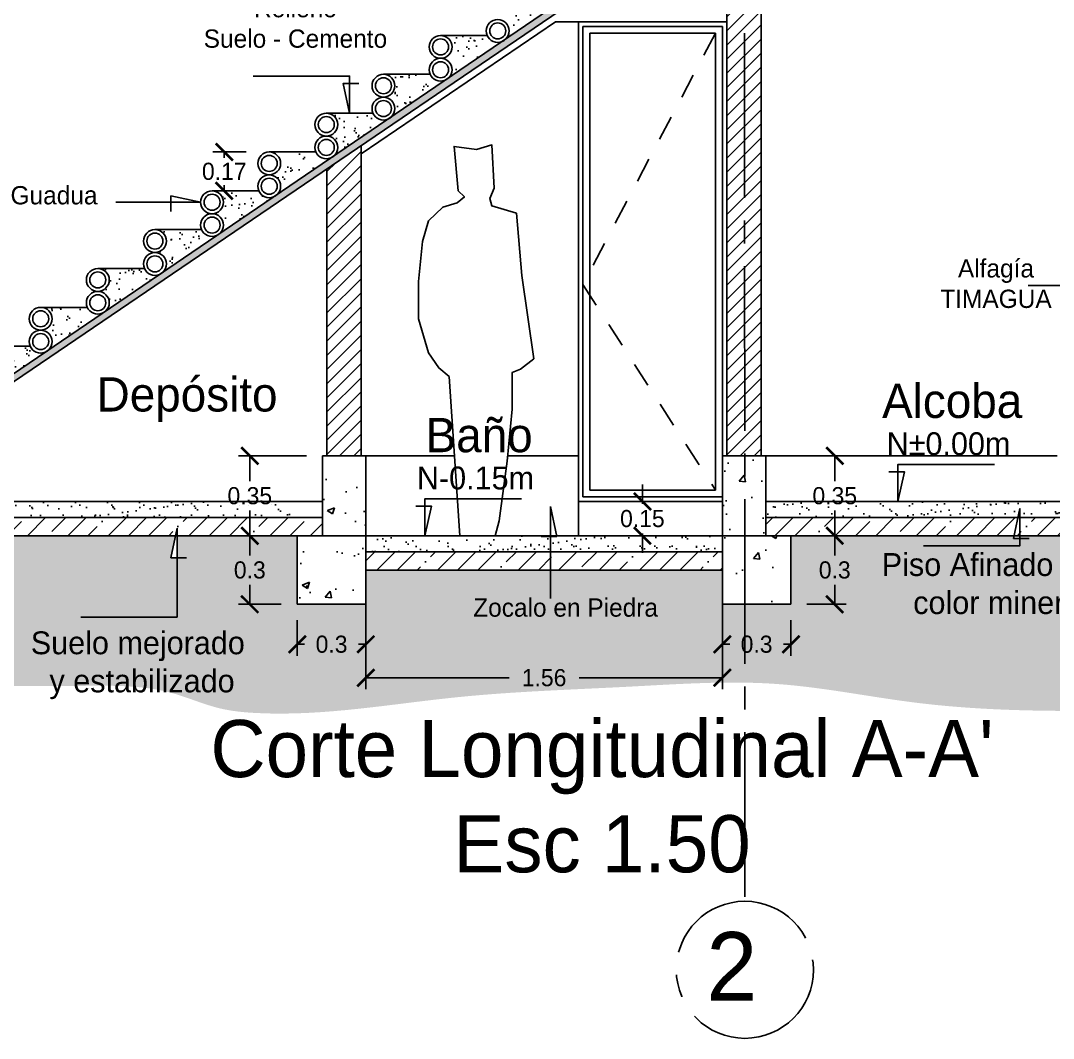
# Model space of a CAD drawing. Extents: x 132.5 to 215, y 54.5 to 129.7.
# Drawn here: x 189.032 to 193.551, y 118.416 to 122.871 of the extents above; entities that cross this region are included whole.
import ezdxf

# ---------------------------------------------------------------- set-up
doc = ezdxf.new("R2010")
doc.units = 0
doc.header["$LTSCALE"] = 0.06
doc.header["$MEASUREMENT"] = 0
doc.header["$PDMODE"] = 34
doc.header["$PDSIZE"] = -5
doc.linetypes.add('ACAD_ISO02W100', pattern=[15, 12, -3])
doc.linetypes.add('ACAD_ISO04W100', pattern=[30.5, 24, -3, 0.5, -3])
doc.layers.get('0').update_dxf_attribs({"linetype": 'CONTINUOUS'})
doc.layers.get('DEFPOINTS').update_dxf_attribs({"linetype": 'CONTINUOUS'})
for name, color, linetype in [('COTAS', 7, 'CONTINUOUS'), ('EJES', 1, 'ACAD_ISO04W100'), ('L005', 46, 'CONTINUOUS'), ('L01', 21, 'CONTINUOUS'), ('L02', 2, 'CONTINUOUS'), ('L025', 4, 'CONTINUOUS'), ('L03', 6, 'CONTINUOUS'), ('L05', 3, 'CONTINUOUS'), ('L07', 20, 'CONTINUOUS'), ('PROY', 9, 'ACAD_ISO02W100')]:
    doc.layers.add(name, color=color, linetype=linetype)
doc.styles.add('STYLE3', font='stylu.ttf')
doc.styles.add('STYLE4', font='stylu.ttf')
doc.dimstyles.new('ISO-25', dxfattribs={"dimtxt": 0.075, "dimasz": 0.075, "dimexe": 0.05, "dimexo": 0.07, "dimgap": 0.025, "dimtad": 0, "dimtih": 1, "dimtoh": 1, "dimdsep": 46, "dimtxsty": 'STYLE3', "dimblk1": 'ARCHTICK', "dimblk2": 'ARCHTICK', "dimsah": 1, "dimcen": 1, "dimadec": 0, "dimazin": 0, "dimtfac": 1, "dimtmove": 1, "dimatfit": 3, "dimldrblk": 'ARCHTICK', "dimfxl": 1, "dimtolj": 1, "dimtzin": 0, "dimarcsym": 0})
pattern_1 = [(45, (0.52564, 1.37664), (-0.08838835, 0.08838835), []), (45, (0.61403, 1.37664), (-0.08838835, 0.08838835), [0.15625, -0.03125, 0, -0.03125])]
pattern_2 = [(37.5, (0, 0), (-0.002834701, 0.08670707), [0, -0.0684, 0, -0.0765, 0, -0.073125]), (7.5, (0, 0), (0.07963995, 0.126996573), [0, -0.0369, 0, -0.06165, 0, -0.023625]), (327.5, (-0.05535, 0), (0.140136384, 0.000254657), [0, -0.0225, 0, -0.081, 0, -0.10575]), (317.5, (-0.05535, 0), (0.1352757, 0.0394954), [0, -0.01125, 0, -0.0531, 0, -0.06075])]
pattern_3 = [(50, (-49.0632, 60.03698), (0.32276708, -0.02823846), [0.03375, -0.37125]), (355, (-49.0632, 60.03698), (-0.0624381, 0.33848646), [0.027, -0.297]), (100.4514, (-49.0363, 60.03463), (0.26032922, 0.3102478), [0.0286831, -0.31551395]), (46.1842, (-49.0632, 60.127), (0.4802585, -0.07448356), [0.050625, -0.556875]), (96.6356, (-49.02317, 60.12077), (0.4205982, 0.438353), [0.0430246, -0.47327085]), (351.1842, (-49.0632, 60.127), (0.4205979, 0.4383534), [0.0405, -0.4455]), (21, (-49.0182, 60.10448), (0.26860817, -0.1811785), [0.03375, -0.37125]), (326, (-49.0182, 60.10448), (0.1094919, 0.3263175), [0.027, -0.297]), (71.4514, (-48.9958, 60.08938), (0.3781002, 0.14513872), [0.0286831, -0.31551395]), (37.5, (-49.06319, 60.03698), (0.005471935, 0.149802234), [0, -0.2934, 0, -0.3015, 0, -0.298125]), (7.5, (-49.06319, 60.03698), (0.11838129, 0.17748527), [0, -0.1719, 0, -0.28665, 0, -0.113625]), (327.5, (-49.16354, 60.03698), (0.240220096, -0.01014969), [0, -0.1125, 0, -0.351, 0, -0.46575]), (317.5, (-49.20854, 60.03698), (0.26243378, 0.04504724), [0, -0.14625, 0, -0.2331, 0, -0.33075])]

# ---------------------------------------------------------------- blocks, each defined once
blk = doc.blocks.new('_ARCHTICK')
at = {"color": 0, "linetype": 'ByBlock', "const_width": 0.15}
blk.add_lwpolyline([(-0.5, -0.5), (0.5, 0.5)], dxfattribs=at)
blk = doc.blocks.new('*D216')
at = {"color": 0, "linetype": 'ByBlock'}
for p, q in [((251.0412, 116.8835), (251.0412, 116.7284)), ((251.3412, 116.8835), (251.3412, 116.7284)), ((251.0412, 116.7784), (251.0733, 116.7784)), ((251.3412, 116.7784), (251.3091, 116.7784))]:
    blk.add_line(p, q, dxfattribs=at)
at = {"layer": 'DEFPOINTS', "color": 0, "linetype": 'ByBlock'}
for p in [(251.0412, 116.9535), (251.3412, 116.9535), (251.0412, 116.7784)]:
    blk.add_point(p, dxfattribs=at)
at = {"color": 0, "linetype": 'ByBlock', "xscale": 0.075, "yscale": 0.075, "zscale": 0.075, "rotation": 180}
blk.add_blockref('_ARCHTICK', (251.0412, 116.7784), dxfattribs=at)
at = {"color": 0, "linetype": 'ByBlock', "xscale": 0.075, "yscale": 0.075, "zscale": 0.075}
blk.add_blockref('_ARCHTICK', (251.3412, 116.7784), dxfattribs=at)
at = {"color": 0, "linetype": 'ByBlock', "insert": (251.1912, 116.7784), "char_height": 0.075, "attachment_point": 5, "style": 'STYLE3'}
blk.add_mtext('\\A1;0.3', dxfattribs=at)
blk = doc.blocks.new('*D214')
at = {"color": 0, "linetype": 'ByBlock'}
for p, q in [((249.4812, 117.0335), (249.4812, 116.5819)), ((251.0412, 117.0335), (251.0412, 116.5819)), ((249.4812, 116.6319), (250.108, 116.6319)), ((251.0412, 116.6319), (250.4143, 116.6319))]:
    blk.add_line(p, q, dxfattribs=at)
at = {"layer": 'DEFPOINTS', "color": 0, "linetype": 'ByBlock'}
for p in [(249.4812, 117.1035), (251.0412, 117.1035), (249.4812, 116.6319)]:
    blk.add_point(p, dxfattribs=at)
at = {"color": 0, "linetype": 'ByBlock', "xscale": 0.075, "yscale": 0.075, "zscale": 0.075, "rotation": 180}
blk.add_blockref('_ARCHTICK', (249.4812, 116.6319), dxfattribs=at)
at = {"color": 0, "linetype": 'ByBlock', "xscale": 0.075, "yscale": 0.075, "zscale": 0.075}
blk.add_blockref('_ARCHTICK', (251.0412, 116.6319), dxfattribs=at)
at = {"color": 0, "linetype": 'ByBlock', "insert": (250.2612, 116.6319), "char_height": 0.075, "attachment_point": 5, "style": 'STYLE3'}
blk.add_mtext('\\A1;1.56', dxfattribs=at)
blk = doc.blocks.new('TUTOR81')
blk.add_lwpolyline([(0, 0), (-0.0463, 0.697), (-0.0914, 0.7349), (-0.1366, 0.8006), (-0.1804, 0.9499), (-0.1804, 1.1132), (-0.1626, 1.2885), (-0.1366, 1.3781), (-0.0736, 1.4378), (-0.0107, 1.4578), (0.0208, 1.4836), (-0.0066, 1.5095), (-0.0244, 1.7047), (0.0742, 1.6908), (0.1412, 1.7107), (0.1508, 1.5215), (0.1317, 1.4757), (0.1412, 1.4438), (0.248, 1.4119), (0.2713, 1.1391), (0.3246, 0.7747), (0.2658, 0.7289), (0.2302, 0.7149), (0.2302, 0.5536), (0.2083, 0.3266), (0.1727, 0.0657), (0.1549, 0)], close=True)
blk = doc.blocks.new('*D217')
at = {"color": 0, "linetype": 'ByBlock'}
for p, q in [((249.1112, 117.2535), (248.9234, 117.2535)), ((248.9734, 117.2535), (248.9734, 117.1676)), ((248.9734, 116.9535), (248.9734, 117.0393)), ((249.1112, 116.9535), (248.9234, 116.9535))]:
    blk.add_line(p, q, dxfattribs=at)
at = {"layer": 'DEFPOINTS', "color": 0, "linetype": 'ByBlock'}
for p in [(248.9734, 117.2535), (249.1812, 117.2535), (249.1812, 116.9535)]:
    blk.add_point(p, dxfattribs=at)
at = {"color": 0, "linetype": 'ByBlock', "xscale": 0.075, "yscale": 0.075, "zscale": 0.075}
for p, rotation in [((248.9734, 117.2535), 90), ((248.9734, 116.9535), 270)]:
    blk.add_blockref('_ARCHTICK', p, dxfattribs=dict(at, rotation=rotation))
at = {"color": 0, "linetype": 'ByBlock', "insert": (248.9734, 117.1035), "char_height": 0.075, "attachment_point": 5, "style": 'STYLE3'}
blk.add_mtext('\\A1;0.3', dxfattribs=at)
blk = doc.blocks.new('*D215')
at = {"color": 0, "linetype": 'ByBlock'}
for p, q in [((249.1812, 116.8835), (249.1812, 116.7284)), ((249.1812, 116.7784), (249.2133, 116.7784)), ((249.4812, 116.7784), (249.4491, 116.7784))]:
    blk.add_line(p, q, dxfattribs=at)
at = {"layer": 'DEFPOINTS', "color": 0, "linetype": 'ByBlock'}
for p in [(249.1812, 116.9535), (249.4812, 116.9535), (249.1812, 116.7784)]:
    blk.add_point(p, dxfattribs=at)
at = {"color": 0, "linetype": 'ByBlock', "xscale": 0.075, "yscale": 0.075, "zscale": 0.075, "rotation": 180}
blk.add_blockref('_ARCHTICK', (249.1812, 116.7784), dxfattribs=at)
at = {"color": 0, "linetype": 'ByBlock', "xscale": 0.075, "yscale": 0.075, "zscale": 0.075}
blk.add_blockref('_ARCHTICK', (249.4812, 116.7784), dxfattribs=at)
at = {"color": 0, "linetype": 'ByBlock', "insert": (249.3312, 116.7784), "char_height": 0.075, "attachment_point": 5, "style": 'STYLE3'}
blk.add_mtext('\\A1;0.3', dxfattribs=at)
blk = doc.blocks.new('*D213')
at = {"color": 0, "linetype": 'ByBlock'}
for p, q in [((250.6913, 117.4035), (250.6913, 117.4785)), ((250.6213, 117.4035), (250.6413, 117.4035)), ((250.6913, 117.4035), (250.6913, 117.3929)), ((250.6213, 117.2535), (250.6413, 117.2535)), ((250.6913, 117.2535), (250.6913, 117.2641)), ((250.6913, 117.2535), (250.6913, 117.1785))]:
    blk.add_line(p, q, dxfattribs=at)
at = {"layer": 'DEFPOINTS', "color": 0, "linetype": 'ByBlock'}
for p in [(250.6913, 117.4035), (250.6913, 117.4035), (250.6913, 117.2535)]:
    blk.add_point(p, dxfattribs=at)
at = {"color": 0, "linetype": 'ByBlock', "xscale": 0.075, "yscale": 0.075, "zscale": 0.075}
for p, rotation in [((250.6913, 117.4035), 270), ((250.6913, 117.2535), 90)]:
    blk.add_blockref('_ARCHTICK', p, dxfattribs=dict(at, rotation=rotation))
at = {"color": 0, "linetype": 'ByBlock', "insert": (250.6913, 117.3285), "char_height": 0.075, "attachment_point": 5, "style": 'STYLE3'}
blk.add_mtext('\\A1;0.15', dxfattribs=at)
blk = doc.blocks.new('*D207')
at = {"color": 0, "linetype": 'ByBlock'}
for p, q in [((249.2212, 117.6035), (248.9234, 117.6035)), ((248.9734, 117.6035), (248.9734, 117.4929)), ((248.9734, 117.2535), (248.9734, 117.3641))]:
    blk.add_line(p, q, dxfattribs=at)
at = {"layer": 'DEFPOINTS', "color": 0, "linetype": 'ByBlock'}
for p in [(248.9734, 117.6035), (249.2912, 117.6035), (249.1812, 117.2535)]:
    blk.add_point(p, dxfattribs=at)
at = {"color": 0, "linetype": 'ByBlock', "xscale": 0.075, "yscale": 0.075, "zscale": 0.075}
for p, rotation in [((248.9734, 117.6035), 90), ((248.9734, 117.2535), 270)]:
    blk.add_blockref('_ARCHTICK', p, dxfattribs=dict(at, rotation=rotation))
at = {"color": 0, "linetype": 'ByBlock', "insert": (248.9734, 117.4285), "char_height": 0.075, "attachment_point": 5, "style": 'STYLE3'}
blk.add_mtext('\\A1;0.35', dxfattribs=at)
blk = doc.blocks.new('*D206')
at = {"color": 0, "linetype": 'ByBlock'}
for p, q in [((248.9575, 118.9335), (248.8116, 118.9335)), ((248.8616, 118.9335), (248.8616, 118.9085)), ((248.9117, 118.7635), (248.8116, 118.7635)), ((248.8616, 118.7635), (248.8616, 118.7885))]:
    blk.add_line(p, q, dxfattribs=at)
at = {"layer": 'DEFPOINTS', "color": 0, "linetype": 'ByBlock'}
for p in [(248.8616, 118.9335), (249.0275, 118.9335), (248.9817, 118.7635)]:
    blk.add_point(p, dxfattribs=at)
at = {"color": 0, "linetype": 'ByBlock', "xscale": 0.075, "yscale": 0.075, "zscale": 0.075}
for p, rotation in [((248.8616, 118.9335), 90), ((248.8616, 118.7635), 270)]:
    blk.add_blockref('_ARCHTICK', p, dxfattribs=dict(at, rotation=rotation))
at = {"color": 0, "linetype": 'ByBlock', "insert": (248.8616, 118.8485), "char_height": 0.075, "attachment_point": 5, "style": 'STYLE3'}
blk.add_mtext('\\A1;0.17', dxfattribs=at)
blk = doc.blocks.new('*D219')
at = {"color": 0, "linetype": 'ByBlock'}
for p, q in [((251.5331, 117.6035), (251.5331, 117.4929)), ((251.5331, 117.2535), (251.5331, 117.3641)), ((251.4112, 117.2535), (251.5831, 117.2535))]:
    blk.add_line(p, q, dxfattribs=at)
at = {"layer": 'DEFPOINTS', "color": 0, "linetype": 'ByBlock'}
for p in [(251.2312, 117.6035), (251.5331, 117.6035), (251.3412, 117.2535)]:
    blk.add_point(p, dxfattribs=at)
at = {"color": 0, "linetype": 'ByBlock', "xscale": 0.075, "yscale": 0.075, "zscale": 0.075}
for p, rotation in [((251.5331, 117.6035), 90), ((251.5331, 117.2535), 270)]:
    blk.add_blockref('_ARCHTICK', p, dxfattribs=dict(at, rotation=rotation))
at = {"color": 0, "linetype": 'ByBlock', "insert": (251.5331, 117.4285), "char_height": 0.075, "attachment_point": 5, "style": 'STYLE3'}
blk.add_mtext('\\A1;0.35', dxfattribs=at)
blk = doc.blocks.new('*D218')
at = {"color": 0, "linetype": 'ByBlock'}
for p, q in [((251.4112, 117.2535), (251.5831, 117.2535)), ((251.5331, 117.2535), (251.5331, 117.1676)), ((251.5331, 116.9535), (251.5331, 117.0393)), ((251.4112, 116.9535), (251.5831, 116.9535))]:
    blk.add_line(p, q, dxfattribs=at)
at = {"layer": 'DEFPOINTS', "color": 0, "linetype": 'ByBlock'}
for p in [(251.3412, 117.2535), (251.5331, 117.2535), (251.3412, 116.9535)]:
    blk.add_point(p, dxfattribs=at)
at = {"color": 0, "linetype": 'ByBlock', "xscale": 0.075, "yscale": 0.075, "zscale": 0.075}
for p, rotation in [((251.5331, 117.2535), 90), ((251.5331, 116.9535), 270)]:
    blk.add_blockref('_ARCHTICK', p, dxfattribs=dict(at, rotation=rotation))
at = {"color": 0, "linetype": 'ByBlock', "insert": (251.5331, 117.1035), "char_height": 0.075, "attachment_point": 5, "style": 'STYLE3'}
blk.add_mtext('\\A1;0.3', dxfattribs=at)

msp = doc.modelspace()

# ---------------------------------------------------------------- hatches: boundary and pattern name
at = {"layer": 'L005'}
h = msp.add_hatch(dxfattribs=at)
h.set_pattern_fill('ANSI31,_O', color=256, scale=0.35)
h.set_pattern_definition([(45, (0, 0), (-0.030935922, 0.030935922), [])])
h.paths.add_polyline_path([(192.273, 125.5564), (192.258, 125.5564), (192.258, 125.3764, -1), (192.138, 125.3764), (192.138, 125.5564), (192.123, 125.5564), (192.123, 120.9664), (192.273, 120.9664)])
h.paths.add_polyline_path([(192.2589, 123.2102, -1), (192.1389, 123.2102, -1)], flags=16)
h.paths.add_polyline_path([(192.2439, 123.2102, -1.000001), (192.1539, 123.2102, -1.000001)], flags=0)
h = msp.add_hatch(dxfattribs=at)
h.set_pattern_fill('ANSI31,_O', color=256, scale=0.35)
h.set_pattern_definition([(45, (-49.06319, 60.03698), (-0.030935922, 0.030935922), [])])
h.paths.add_polyline_path([(190.523, 122.3249), (190.373, 122.2229), (190.373, 120.9664), (190.523, 120.9664)])
at = {"layer": 'L01'}
h = msp.add_hatch(dxfattribs=at)
h.set_pattern_fill('EARTH,_O', color=256, scale=0.78, angle=45)
h.set_pattern_definition([(45, (0, 0), (3e-17, 0.27577164), [0.195, -0.195]), (45, (-0.0517, 0.0517), (3e-17, 0.27577164), [0.195, -0.195]), (45, (-0.10341, 0.10341), (3e-17, 0.27577164), [0.195, -0.195]), (135, (-0.10341, 0.13789), (-0.27577164, 3e-17), [0.195, -0.195]), (135, (-0.0517, 0.1896), (-0.27577164, 3e-17), [0.195, -0.195]), (135, (1e-17, 0.2413), (-0.27577164, 3e-17), [0.195, -0.195])])
edge = h.paths.add_edge_path()
edge.add_line((189.7175, 120.5195), (189.6894, 120.5195))
edge.add_line((189.6894, 120.5195), (189.7103, 120.6164))
edge.add_line((189.7103, 120.6164), (188.5913, 120.6164))
edge.add_line((188.5913, 120.6164), (188.5913, 120.6048))
edge.add_line((188.5913, 120.6048), (188.5631, 120.6048))
edge.add_line((188.5631, 120.6048), (188.5656, 120.6164))
edge.add_line((188.5656, 120.6164), (187.7637, 120.6164))
edge.add_line((187.7637, 120.6164), (187.7637, 120.4664))
edge.add_line((187.7637, 120.4664), (187.4637, 120.4664))
edge.add_line((187.4637, 120.4664), (187.4637, 120.7664))
edge.add_line((187.4637, 120.7664), (186.7085, 120.7664))
edge.add_line((186.7085, 120.7664), (186.7148, 120.7369))
edge.add_line((186.7148, 120.7369), (186.6867, 120.7369))
edge.add_line((186.6867, 120.7369), (186.6867, 120.7664))
edge.add_line((186.6867, 120.7664), (186.5157, 120.7664))
edge.add_spline(control_points=[(186.5157, 120.7664), (186.2286, 120.7761), (185.7467, 120.7925), (185.1027, 120.8235), (184.7486, 120.7841), (184.5887, 120.7664)], knot_values=[0, 0, 0, 0, 0.862185, 1.447577, 1.929489, 1.929489, 1.929489, 1.929489], degree=3, periodic=0)
edge.add_spline(control_points=[(184.5887, 120.7664), (184.4842, 120.7194), (184.282, 120.6285), (183.9145, 120.8348), (183.4748, 120.7446), (183.0679, 120.8268), (182.7926, 120.6595), (182.657, 120.7287), (182.5831, 120.7664)], knot_values=[0, 0, 0, 0, 0.324262, 0.627323, 1.164422, 1.628403, 1.821013, 2.05205, 2.05205, 2.05205, 2.05205], degree=3, periodic=0)
edge.add_spline(control_points=[(182.5831, 120.7664), (182.6153, 120.7147), (182.6994, 120.5799), (182.9315, 120.5428), (183.1622, 120.4038), (183.3576, 120.2362), (183.6033, 120.3176), (183.8127, 120.1707), (184.0817, 120.1315), (184.3403, 120.139), (184.5544, 120.1386), (184.7543, 120.1347), (184.9207, 120.1475), (185.0191, 120.1142), (185.0803, 120.1223), (185.1085, 120.0551), (185.3519, 120.0609), (185.6527, 119.9037), (186.0642, 119.9336), (186.5246, 119.9272), (186.9586, 119.9303), (187.3981, 119.9293), (187.7088, 119.9309), (188.0265, 119.9246), (188.3104, 119.9472), (188.6043, 119.9638), (188.919, 119.958), (189.2939, 119.9581), (189.6424, 119.9645), (189.8821, 119.8552), (190.3054, 119.8159), (190.9003, 119.9264), (191.6581, 119.9491), (192.3322, 119.9974), (192.921, 119.8746), (193.4874, 119.8446), (193.9468, 119.8529), (194.4062, 119.8483), (194.7905, 119.8664), (195.1659, 119.9393), (195.5329, 120.1135), (195.9778, 120.2431), (196.424, 120.3459), (196.6831, 120.5048), (196.8231, 120.5826), (196.9131, 120.6797), (196.9694, 120.7304), (197.0093, 120.7664)], knot_values=[0, 0, 0, 0, 0.176476, 0.460916, 0.642604, 1.00515, 1.125833, 1.369432, 1.704598, 1.934749, 2.145313, 2.346083, 2.537122, 2.636153, 2.655741, 2.711125, 2.807328, 3.314176, 3.730769, 4.00842, 4.702546, 5.029777, 5.32726, 5.634659, 5.982288, 6.180857, 6.518004, 6.924564, 7.312432, 7.54135, 7.70124, 8.578057, 9.338092, 9.980091, 10.592439, 11.130435, 11.678962, 11.970732, 12.508727, 12.831516, 13.108902, 13.721555, 14.223506, 14.463787, 14.632073, 14.698072, 14.85945, 14.85945, 14.85945, 14.85945], degree=3, periodic=0)
edge.add_line((197.0093, 120.7664), (195.1168, 120.7664))
edge.add_line((195.1168, 120.7664), (195.1168, 120.4664))
edge.add_line((195.1168, 120.4664), (194.8168, 120.4664))
edge.add_line((194.8168, 120.4664), (194.8168, 120.6164))
edge.add_line((194.8168, 120.6164), (194.4051, 120.6164))
edge.add_line((194.4051, 120.6164), (194.4051, 120.526))
edge.add_line((194.4051, 120.526), (194.377, 120.526))
edge.add_line((194.377, 120.526), (194.3965, 120.6164))
edge.add_line((194.3965, 120.6164), (193.4053, 120.6164))
edge.add_line((193.4053, 120.6164), (193.4053, 120.6048))
edge.add_line((193.4053, 120.6048), (193.3772, 120.6048))
edge.add_line((193.3772, 120.6048), (193.3797, 120.6164))
edge.add_line((193.3797, 120.6164), (192.403, 120.6164))
edge.add_line((192.403, 120.6164), (192.403, 120.3164))
edge.add_line((192.403, 120.3164), (192.103, 120.3164))
edge.add_line((192.103, 120.3164), (192.103, 120.4664))
edge.add_line((192.103, 120.4664), (190.543, 120.4664))
edge.add_line((190.543, 120.4664), (190.543, 120.3164))
edge.add_line((190.543, 120.3164), (190.243, 120.3164))
edge.add_line((190.243, 120.3164), (190.243, 120.6164))
edge.add_line((190.243, 120.6164), (189.7175, 120.6164))
edge.add_line((189.7175, 120.6164), (189.7175, 120.5195))
h.paths.add_polyline_path([(195.4461, 120.6116), (195.5765, 120.6398), (195.5765, 120.6116)], flags=16)
h.paths.add_polyline_path([(192.1414, 120.1992), (192.3647, 120.1992), (192.3647, 120.0835), (192.1414, 120.0835)], flags=24)
h.paths.add_polyline_path([(191.1761, 120.0527), (191.4699, 120.0527), (191.4699, 119.9369), (191.1761, 119.9369)], flags=24)
h.paths.add_polyline_path([(187.096, 120.6742), (187.3193, 120.6742), (187.3193, 120.5585), (187.096, 120.5585)], flags=24)
h.paths.add_polyline_path([(187.502, 120.3526), (187.7253, 120.3526), (187.7253, 120.2368), (187.502, 120.2368)], flags=24)
h.paths.add_polyline_path([(189.9236, 120.5242), (190.1469, 120.5242), (190.1469, 120.4085), (189.9236, 120.4085)], flags=24)
h.paths.add_polyline_path([(190.2814, 120.1992), (190.5047, 120.1992), (190.5047, 120.0835), (190.2814, 120.0835)], flags=24)
h.paths.add_polyline_path([(195.2107, 120.6742), (195.434, 120.6742), (195.434, 120.5585), (195.2107, 120.5585)], flags=24)
h.paths.add_polyline_path([(194.8552, 120.3528), (195.0785, 120.3528), (195.0785, 120.2371), (194.8552, 120.2371)], flags=24)
h.paths.add_polyline_path([(192.4833, 120.5242), (192.7066, 120.5242), (192.7066, 120.4085), (192.4833, 120.4085)], flags=24)
h.paths.add_polyline_path([(195.4864, 120.6802), (197.1787, 120.6802), (197.1787, 120.3293), (195.4864, 120.3293)], flags=9)
h.paths.add_polyline_path([(193.7229, 120.2228), (194.7887, 120.2228), (194.7887, 119.8716), (193.7229, 119.8716)], flags=24)
h.paths.add_polyline_path([(192.7212, 120.5655), (193.9208, 120.5655), (193.9208, 120.2475), (192.7212, 120.2475)], flags=24)
h.paths.add_polyline_path([(189.0122, 120.2228), (190.078, 120.2228), (190.078, 119.8716), (189.0122, 119.8716)], flags=24)
h.paths.add_polyline_path([(190.9575, 120.3622), (191.877, 120.3622), (191.877, 120.2395), (190.9575, 120.2395)], flags=24)
h.paths.add_polyline_path([(186.2872, 120.1966), (187.2067, 120.1966), (187.2067, 120.0739), (186.2872, 120.0739)], flags=24)
h.paths.add_polyline_path([(187.8191, 120.5655), (189.0187, 120.5655), (189.0187, 120.2475), (187.8191, 120.2475)], flags=24)
at = {"layer": 'L02'}
h = msp.add_hatch(dxfattribs=at)
h.set_pattern_fill('AR-SAND', color=256, scale=0.045, style=0)
h.set_pattern_definition(pattern_2)
edge = h.paths.add_edge_path()
edge.add_line((191.3836, 122.9464), (191.698, 122.9464))
edge.add_ellipse((191.698, 122.9964), major_axis=(-0.0596, 0), ratio=0.838425, start_angle=23.5782, end_angle=90, ccw=False)
edge.add_line((191.6434, 122.9764), (191.1201, 122.9764))
edge.add_arc((191.1201, 122.9264), 0.05, 0, 90, ccw=False)
edge.add_arc((191.1201, 122.9264), 0.05, -90, 0, ccw=False)
edge.add_arc((191.1201, 122.8264), 0.05, 0, 90, ccw=False)
edge.add_arc((191.1201, 122.8264), 0.05, 315.781, 360, ccw=False)
edge.add_line((191.1559, 122.7915), (191.3836, 122.9464))
h.paths.add_polyline_path([(191.1393, 122.7802, -0.409479), (191.0742, 122.8064), (190.8701, 122.8064, -0.414214), (190.9201, 122.7564, -0.414214), (190.8701, 122.7064, -0.414214), (190.9201, 122.6564, -0.195372), (190.9059, 122.6215)])
h.paths.add_polyline_path([(190.8893, 122.6102, -0.409479), (190.8242, 122.6364), (190.6201, 122.6364, -0.414214), (190.6701, 122.5864, -0.414214), (190.6201, 122.5364, -0.414214), (190.6701, 122.4864, -0.195372), (190.6559, 122.4515)])
h.paths.add_polyline_path([(190.6393, 122.4402, -0.409479), (190.5742, 122.4664), (190.3701, 122.4664, -0.414214), (190.4201, 122.4164, -0.414214), (190.3701, 122.3664, -0.414214), (190.4201, 122.3164, -0.195372), (190.4059, 122.2815)])
h = msp.add_hatch(dxfattribs=at)
h.set_pattern_fill('AR-SAND', color=256, scale=0.045, style=0)
h.set_pattern_definition(pattern_2)
h.paths.add_polyline_path([(188.6233, 120.9164), (188.6233, 121.0331), (191.3929, 122.9164), (192.123, 122.9164), (192.123, 122.9464), (191.3836, 122.9464), (191.1559, 122.7915, -0.10127), (191.1393, 122.7802), (190.9059, 122.6215, -0.10127), (190.8893, 122.6102), (190.6559, 122.4515, -0.10127), (190.6393, 122.4402), (190.4059, 122.2815, -0.10127), (190.3893, 122.2702), (190.1559, 122.1115, -0.10127), (190.1393, 122.1002), (189.9059, 121.9415, -0.10127), (189.8893, 121.9302), (189.6559, 121.7715, -0.10127), (189.6393, 121.7602), (189.4059, 121.6015, -0.10127), (189.3893, 121.5902), (189.1559, 121.4315, -0.10127), (189.1393, 121.4202), (188.9059, 121.2615, -0.10127), (188.8893, 121.2502), (188.3984, 120.9164)])
h = msp.add_hatch(dxfattribs=at)
h.set_pattern_fill('AR-SAND', color=256, scale=0.045, style=0)
h.set_pattern_definition(pattern_2)
h.paths.add_polyline_path([(190.1201, 122.2964, -0.414214), (190.1701, 122.2464, -0.414214), (190.1201, 122.1964, -0.414214), (190.1701, 122.1464, -0.195372), (190.1559, 122.1115), (190.3893, 122.2702, -0.409479), (190.3242, 122.2964)])
h = msp.add_hatch(dxfattribs=at)
h.set_pattern_fill('AR-SAND', color=256, scale=0.045, style=0)
h.set_pattern_definition(pattern_2)
h.paths.add_polyline_path([(188.6933, 120.7664), (188.6933, 120.9164), (187.7324, 120.9164), (187.7324, 120.7664), (187.7637, 120.7664)])
h.paths.add_polyline_path([(188.8701, 121.4464, -0.414214), (188.9201, 121.3964, -0.414214), (188.8701, 121.3464, -0.414214), (188.9201, 121.2964, -0.195372), (188.9059, 121.2615), (189.1393, 121.4202, -0.409479), (189.0742, 121.4464)])
h.paths.add_polyline_path([(189.1201, 121.6164, -0.414214), (189.1701, 121.5664, -0.414214), (189.1201, 121.5164, -0.414214), (189.1701, 121.4664, -0.195372), (189.1559, 121.4315), (189.3893, 121.5902, -0.409479), (189.3242, 121.6164)])
h.paths.add_polyline_path([(189.3701, 121.6864, -0.414214), (189.4201, 121.6364, -0.195372), (189.4059, 121.6015), (189.6393, 121.7602, -0.409479), (189.5742, 121.7864), (189.3701, 121.7864, -0.414214), (189.4201, 121.7364, -0.414214)])
h.paths.add_polyline_path([(189.6201, 121.9564, -0.414214), (189.6701, 121.9064, -0.414214), (189.6201, 121.8564, -0.414214), (189.6701, 121.8064, -0.195372), (189.6559, 121.7715), (189.8893, 121.9302, -0.409479), (189.8242, 121.9564)])
h.paths.add_polyline_path([(189.9201, 122.0764, -0.414214), (189.8701, 122.0264, -0.414214), (189.9201, 121.9764, -0.195372), (189.9059, 121.9415), (190.1393, 122.1002, -0.409479), (190.0742, 122.1264), (189.8701, 122.1264, -0.414214)])
h = msp.add_hatch(dxfattribs=at)
h.set_pattern_fill('AR-CONC,_O', color=256, scale=0.045)
h.set_pattern_definition(pattern_3)
h.paths.add_polyline_path([(190.543, 120.7664), (190.543, 120.9664), (190.353, 120.9664), (190.353, 120.6164), (190.543, 120.6164)])
h.paths.add_polyline_path([(190.543, 120.3164), (190.543, 120.6164), (190.243, 120.6164), (190.243, 120.3164)])
h = msp.add_hatch(dxfattribs=at)
h.set_pattern_fill('AR-CONC,_O', color=256, scale=0.045)
h.set_pattern_definition(pattern_3)
h.paths.add_polyline_path([(192.293, 120.9664), (192.103, 120.9664), (192.103, 120.7664), (192.103, 120.6164), (192.293, 120.6164)])
h.paths.add_polyline_path([(192.103, 120.6164), (192.103, 120.3164), (192.403, 120.3164), (192.403, 120.6164)])
h = msp.add_hatch(dxfattribs=at)
h.set_pattern_fill('AR-SAND', color=256, scale=0.045, style=0)
h.set_pattern_definition(pattern_2)
h.paths.add_polyline_path([(190.243, 120.7664), (187.7637, 120.7664), (187.7637, 120.6964), (190.243, 120.6964)])
h = msp.add_hatch(dxfattribs=at)
h.set_pattern_fill('AR-SAND', color=256, scale=0.045, style=0)
h.set_pattern_definition(pattern_2)
h.paths.add_polyline_path([(192.293, 120.7664), (192.293, 120.6964), (194.8168, 120.6964), (194.8168, 120.7664)])
h = msp.add_hatch(dxfattribs=at)
h.set_pattern_fill('ANSI35,_O', color=256, scale=0.5)
h.set_pattern_definition(pattern_1)
h.paths.add_polyline_path([(190.353, 120.6964), (187.7637, 120.6964), (187.7637, 120.6164), (190.353, 120.6164)])
h = msp.add_hatch(dxfattribs=at)
h.set_pattern_fill('ANSI35,_O', color=256, scale=0.5)
h.set_pattern_definition(pattern_1)
h.paths.add_polyline_path([(194.8168, 120.6964), (192.293, 120.6964), (192.293, 120.6164), (194.8168, 120.6164)])
h = msp.add_hatch(dxfattribs=at)
h.set_pattern_fill('AR-SAND,_O', color=256, scale=0.045)
h.set_pattern_definition([(37.5, (-49.06319, 60.03698), (-0.002834701, 0.08670707), [0, -0.0684, 0, -0.0765, 0, -0.073125]), (7.5, (-49.06319, 60.03698), (0.07963995, 0.126996573), [0, -0.0369, 0, -0.06165, 0, -0.023625]), (327.5, (-49.11854, 60.03698), (0.140136384, 0.000254657), [0, -0.0225, 0, -0.081, 0, -0.10575]), (317.5, (-49.11854, 60.03698), (0.1352757, 0.0394954), [0, -0.01125, 0, -0.0531, 0, -0.06075])])
h.paths.add_polyline_path([(190.543, 120.6164), (190.543, 120.5464), (192.103, 120.5464), (192.103, 120.6164)])
h = msp.add_hatch(dxfattribs=at)
h.set_pattern_fill('ANSI35,_O', color=256, scale=0.5)
h.set_pattern_definition(pattern_1)
h.paths.add_polyline_path([(190.543, 120.5464), (190.543, 120.4664), (192.103, 120.4664), (192.103, 120.5464)])

# ---------------------------------------------------------------- linework, layer by layer
at = {"layer": 'COTAS'}
for p, q in [((189.6897, 122.1045), (189.6897, 122.0362)), ((189.8201, 122.0764), (189.6897, 122.1045)), ((189.4487, 122.0764), (189.8201, 122.0764)), ((193.4414, 121.7122), (193.7725, 121.7122)), ((191.3509, 120.744), (191.3791, 120.6137)), ((191.3509, 120.3422), (191.3509, 120.744)), ((189.7175, 120.6498), (189.6894, 120.5195)), ((189.7175, 120.2603), (189.7175, 120.6498)), ((191.3791, 120.6137), (191.3108, 120.6137)), ((189.6894, 120.5195), (189.7577, 120.5195)), ((189.2955, 120.2603), (189.7175, 120.2603))]:
    msp.add_line(p, q, dxfattribs=at)
for points in [[(190.0502, 122.6288), (190.4721, 122.6288), (190.4721, 122.4664), (190.444, 122.5967), (190.5123, 122.5967)], [(193.2937, 120.9288), (192.8717, 120.9288), (192.8717, 120.7664), (192.8998, 120.8967), (192.8315, 120.8967)], [(191.2236, 120.7788), (190.8017, 120.7788), (190.8017, 120.6164), (190.8298, 120.7467), (190.7615, 120.7467)], [(192.9833, 120.5727), (193.4053, 120.5727), (193.4053, 120.7351), (193.3772, 120.6048), (193.4455, 120.6048)]]:
    msp.add_lwpolyline(points, dxfattribs=at)
at = {"layer": 'EJES', "ltscale": 0.5}
msp.add_line((192.198, 127.9164), (192.2016, 119.0164), dxfattribs=at)
msp.add_circle((192.2016, 118.7164), 0.3, dxfattribs=at)
at = {"layer": 'L01'}
for p, q in [((190.543, 120.9664), (190.9305, 120.9664)), ((191.1643, 120.9664), (191.473, 120.9664)), ((192.293, 120.9664), (193.5682, 120.9664))]:
    msp.add_line(p, q, dxfattribs=at)
at = {"layer": 'L02'}
for p, q in [((191.493, 122.8464), (192.103, 122.8464)), ((191.493, 122.8464), (191.493, 120.7864)), ((192.103, 122.8464), (192.103, 120.9664)), ((191.523, 122.8164), (191.523, 120.8164)), ((191.523, 122.8164), (192.073, 122.8164)), ((192.073, 122.8164), (192.073, 120.8164)), ((191.523, 120.8164), (192.073, 120.8164)), ((191.493, 120.7864), (192.103, 120.7864))]:
    msp.add_line(p, q, dxfattribs=at)
for centre in [(191.1201, 122.8264), (190.8701, 122.7564), (190.8701, 122.6564), (190.6201, 122.5864), (190.6201, 122.4864), (190.3701, 122.4164), (190.3701, 122.3164), (190.1201, 122.2464), (190.1201, 122.1464), (189.8701, 122.0764), (189.8701, 121.9764), (189.6201, 121.9064), (189.6201, 121.8064), (189.3701, 121.7364), (189.3701, 121.6364), (189.1201, 121.5664), (189.1201, 121.4664)]:
    msp.add_circle(centre, 0.035, dxfattribs=at)
at = {"layer": 'L025'}
for p, q in [((190.523, 122.2886), (191.3727, 122.8664)), ((191.3727, 122.8664), (192.123, 122.8664)), ((191.473, 122.8664), (191.473, 120.6164)), ((192.103, 120.7664), (191.473, 120.7664))]:
    msp.add_line(p, q, dxfattribs=at)
for centre in [(191.1201, 122.8264), (190.8701, 122.7564), (190.8701, 122.6564), (190.6201, 122.5864), (190.6201, 122.4864), (190.3701, 122.4164), (190.3701, 122.3164), (190.1201, 122.2464), (190.1201, 122.1464), (189.8701, 122.0764), (189.8701, 121.9764), (189.6201, 121.9064), (189.6201, 121.8064), (189.3701, 121.7364), (189.3701, 121.6364), (189.1201, 121.5664), (189.1201, 121.4664)]:
    msp.add_circle(centre, 0.05, dxfattribs=at)
at = {"layer": 'L03'}
for p, q in [((188.4278, 120.9364), (191.3836, 122.9464)), ((188.6233, 121.0331), (191.3929, 122.9164)), ((190.8701, 122.8064), (190.8701, 122.8064)), ((190.8701, 122.8064), (191.0742, 122.8064)), ((190.6201, 122.6364), (190.8242, 122.6364)), ((190.3701, 122.4664), (190.5742, 122.4664)), ((190.1201, 122.2964), (190.3242, 122.2964)), ((189.8701, 122.1264), (190.0742, 122.1264)), ((189.6201, 121.9564), (189.8242, 121.9564)), ((189.3701, 121.7864), (189.5742, 121.7864)), ((189.1201, 121.6164), (189.3242, 121.6164)), ((188.8701, 121.4464), (189.0742, 121.4464))]:
    msp.add_line(p, q, dxfattribs=at)
at = {"layer": 'L05'}
for p, q in [((192.123, 125.5564), (192.123, 120.9664)), ((192.273, 125.5564), (192.273, 120.9664)), ((190.523, 120.9664), (190.523, 122.3249)), ((190.373, 120.9664), (190.373, 122.2229))]:
    msp.add_line(p, q, dxfattribs=at)
at = {"layer": 'L07'}
for p, q in [((190.353, 120.9664), (190.543, 120.9664)), ((190.353, 120.9664), (190.353, 120.6164)), ((190.543, 120.9664), (190.543, 120.7664)), ((192.103, 120.9664), (192.293, 120.9664)), ((192.103, 120.9664), (192.103, 120.7664)), ((192.293, 120.9664), (192.293, 120.6164)), ((187.7637, 120.7664), (190.353, 120.7664)), ((190.543, 120.7664), (190.543, 120.3164)), ((192.103, 120.7664), (192.103, 120.3164)), ((192.293, 120.7664), (194.8168, 120.7664)), ((187.7637, 120.6964), (190.353, 120.6964)), ((192.293, 120.6964), (194.8168, 120.6964)), ((187.7637, 120.6164), (190.243, 120.6164)), ((190.543, 120.6164), (190.243, 120.6164)), ((190.243, 120.6164), (190.243, 120.3164)), ((192.103, 120.6164), (190.543, 120.6164)), ((192.403, 120.6164), (192.103, 120.6164)), ((192.403, 120.6164), (192.403, 120.3164)), ((192.403, 120.6164), (194.8168, 120.6164)), ((192.103, 120.5464), (190.543, 120.5464)), ((192.103, 120.4664), (190.543, 120.4664)), ((190.243, 120.3164), (190.543, 120.3164)), ((192.103, 120.3164), (192.403, 120.3164))]:
    msp.add_line(p, q, dxfattribs=at)
at = {"layer": 'PROY', "ltscale": 0.15}
for p, q in [((192.073, 122.8164), (191.493, 121.7164)), ((191.493, 121.7164), (192.073, 120.8164))]:
    msp.add_line(p, q, dxfattribs=at)

# ---------------------------------------------------------------- block references
at = {"layer": 'L025'}
msp.add_blockref('TUTOR81', (190.9537, 120.6164), dxfattribs=at)

# ---------------------------------------------------------------- texts
at = {"layer": 'COTAS', "char_height": 0.08, "attachment_point": 2}
for s, insert, style in [('Relleno\\PSuelo - Cemento', (190.2349, 122.9661), 'STYLE3'), ('Guadua', (189.1785, 122.1471), 'STYLE3'), ('Alfagía\\PTIMAGUA', (193.3005, 121.8271), 'STYLE4'), ('Zocalo en Piedra', (191.4172, 120.3422), 'STYLE3')]:
    msp.add_mtext(s, dxfattribs=dict(at, insert=insert, style=style))
at = {"layer": 'L02', "attachment_point": 2, "style": 'STYLE3'}
for s, insert, char_height in [('Depósito', (189.7608, 121.3104), 0.15), ('Alcoba', (193.1088, 121.2822), 0.15), ('Baño', (191.0388, 121.1322), 0.15), ('N±0.00m', (193.0927, 121.0694), 0.1), ('N-0.15m', (191.0227, 120.9194), 0.1), ('Piso Afinado y en \\Pcolor mineral', (193.321, 120.5405), 0.1), ('Suelo mejorado\\P y estabilizado', (189.5451, 120.1978), 0.1)]:
    msp.add_mtext(s, dxfattribs=dict(at, insert=insert, char_height=char_height))
at = {"layer": 'L025', "style": 'STYLE3'}
for s, insert, char_height, attachment_point in [("Corte Longitudinal A-A'\\PEsc 1.50", (191.5766, 119.4748), 0.25, 5), ('2', (192.0332, 118.8817), 0.3, 1)]:
    msp.add_mtext(s, dxfattribs=dict(at, insert=insert, char_height=char_height, attachment_point=attachment_point))

# ---------------------------------------------------------------- dimensions: what is measured, and where the dimension line sits
at = {"layer": 'COTAS'}
dim = msp.add_linear_dim(base=(189.9235, 122.2964), p1=(190.0436, 122.1264), p2=(190.0894, 122.2964), angle=90, dimstyle='ISO-25', override={"dimscale": 1}, dxfattribs=at)
dim.commit()
dim.dimension.update_dxf_attribs({"geometry": '*D206', "text_midpoint": (189.9235, 122.2114), "dimtype": 160, "insert": (-58.9382, 3.3629)})
for base, p1, p2, override, picture, middle in [((190.0353, 120.9664), (190.243, 120.6164), (190.353, 120.9664), {"dimse1": 1}, '*D207', (190.0353, 120.7914)), ((192.595, 120.9664), (192.403, 120.6164), (192.293, 120.9664), {"dimse2": 1}, '*D219', (192.595, 120.7914))]:
    dim = msp.add_linear_dim(base=base, p1=p1, p2=p2, angle=90, dimstyle='ISO-25', override=override, dxfattribs=at)
    dim.commit()
    dim.dimension.update_dxf_attribs({"geometry": picture, "text_midpoint": middle, "insert": (-58.9382, 3.3629)})
for base, p1, p2, picture, middle in [((191.7532, 120.7664), (191.7532, 120.6164), (191.7532, 120.7664), '*D213', (191.7532, 120.6914)), ((190.0353, 120.6164), (190.243, 120.3164), (190.243, 120.6164), '*D217', (190.0353, 120.4664)), ((192.595, 120.6164), (192.403, 120.3164), (192.403, 120.6164), '*D218', (192.595, 120.4664))]:
    dim = msp.add_linear_dim(base=base, p1=p1, p2=p2, angle=90, dimstyle='ISO-25', dxfattribs=at)
    dim.commit()
    dim.dimension.update_dxf_attribs({"geometry": picture, "text_midpoint": middle, "insert": (-58.9382, 3.3629)})
for base, p1, p2, picture, middle in [((190.543, 119.9948), (192.103, 120.4664), (190.543, 120.4664), '*D214', (191.323, 119.9948)), ((192.103, 120.1413), (192.403, 120.3164), (192.103, 120.3164), '*D216', (192.253, 120.1413))]:
    dim = msp.add_linear_dim(base=base, p1=p1, p2=p2, dimstyle='ISO-25', dxfattribs=at)
    dim.commit()
    dim.dimension.update_dxf_attribs({"geometry": picture, "text_midpoint": middle, "insert": (-58.9382, 3.3629)})
dim = msp.add_linear_dim(base=(190.243, 120.1413), p1=(190.543, 120.3164), p2=(190.243, 120.3164), dimstyle='ISO-25', override={"dimse1": 1}, dxfattribs=at)
dim.commit()
dim.dimension.update_dxf_attribs({"geometry": '*D215', "text_midpoint": (190.393, 120.1413), "insert": (-58.9382, 3.3629)})

doc.saveas('drawing.dxf')
